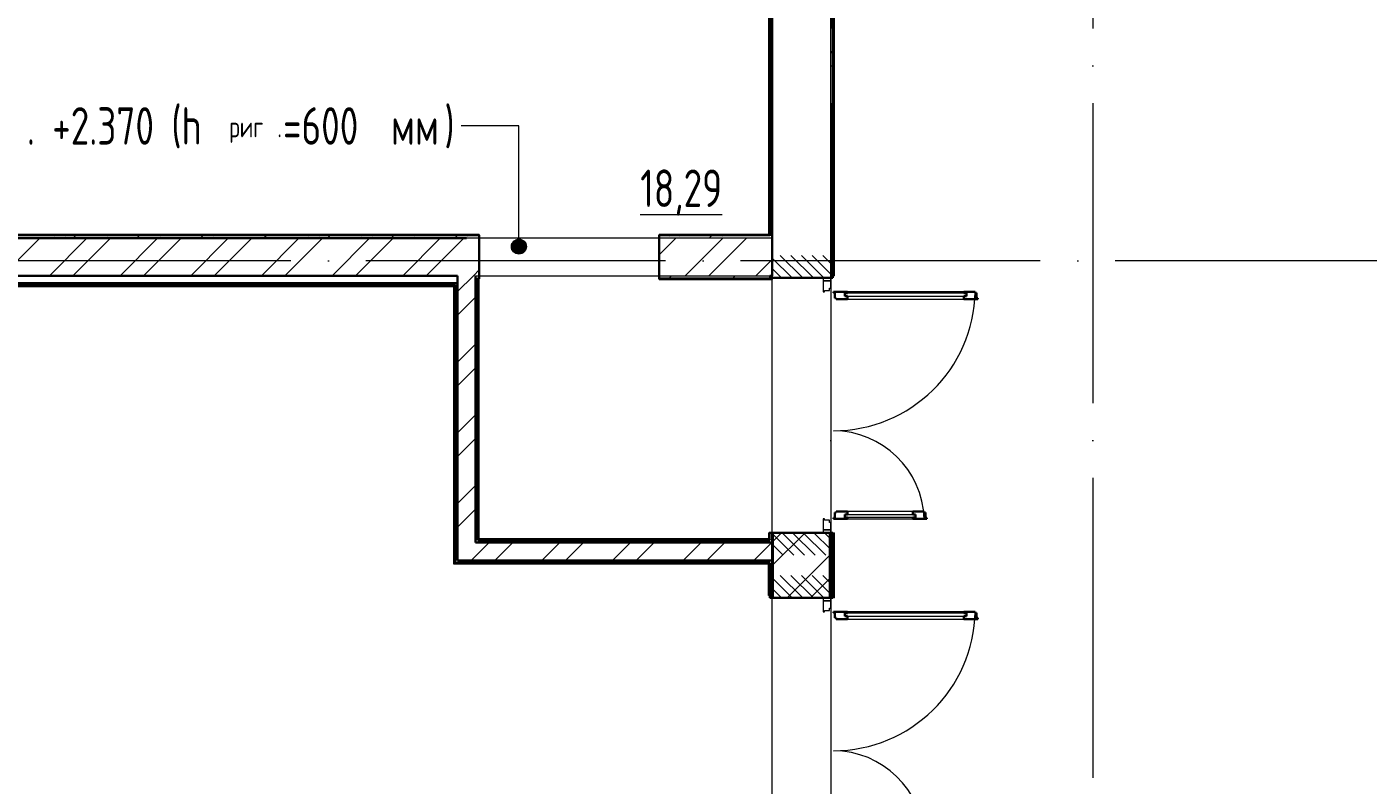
# Model space of a CAD drawing. Header units: millimetres. Extents: x -396912 to 182286, y -43638 to 41610.
# Drawn here: x -34369 to -25420, y 18573 to 23633 of the extents above; entities that cross this region are included whole.
import ezdxf

# ---------------------------------------------------------------- set-up
doc = ezdxf.new("R2010")
doc.units = ezdxf.units.MM
for name, pattern in [('ADSK_Линия сетки', [25, 20, -2.5, 0, -2.5]), ('ADSK_Штриховая_ш2 п1_5', [4.5, 3, -1.5]), ('Сверху', [3.96875, 2.38125, -1.5875])]:
    doc.linetypes.add(name, pattern=pattern)
for name, color, linetype, lineweight in [('Аннотация', 7, 'Continuous', 18), ('Двери', 252, 'Continuous', 9), ('Марки помещений', 252, 'Continuous', 20), ('Ограждение', 252, 'Continuous', 9), ('Оси', 252, 'Continuous', 9), ('Стены внутренние', 7, 'Continuous', 18), ('Стены наружные', 7, 'Continuous', 18), ('Стены штриховка', 7, 'Continuous', 9)]:
    doc.layers.add(name, color=color, linetype=linetype, lineweight=lineweight)
doc.layers.add('Двери открывание', color=7, linetype='Continuous', lineweight=9, true_color=0xc0c0c0)
doc.layers.add('Узлы', color=7, linetype='Continuous')
doc.styles.add('GOST Common_3', font='', dxfattribs={"height": 3.5})
doc.styles.add('GOST Common_5', font='', dxfattribs={"width": 0.9, "height": 2.5})
doc.styles.get('GOST Common_3').set_extended_font_data('GOST 2.304 type A')
doc.styles.get('GOST Common_5').set_extended_font_data('GOST 2.304 type A')
pattern_1 = [(0, (-32121.8, 94), (0, 600), []), (90, (-32121.8, 94), (-600, 4e-14), [])]

# ---------------------------------------------------------------- blocks, each defined once
blk = doc.blocks.new('1 этаж')
at = {"layer": 'Аннотация', "lineweight": 9, "true_color": 0x636466}
h = blk.add_hatch(color=251, dxfattribs=at)
edge = h.paths.add_edge_path()
edge.add_arc((-36788.2, 21248.5), 50, 0, 360)
at = {"layer": 'Двери', "lineweight": 18, "true_color": 0x636466}
h = blk.add_hatch(dxfattribs=at)
h.set_pattern_fill('FP_2', color=251, angle=-90, style=0, pattern_type=2)
h.set_pattern_definition([(315, (-34902.8, 20314.27), (35.3553, 35.3553), [])])
h.paths.add_polyline_path([(-34838.3, 19189.3), (-34707.8, 19189.3), (-34707.8, 19339.3), (-35097.8, 19339.3), (-35097.8, 19189.3)])
h.paths.add_polyline_path([(-35097.8, 21039.3), (-34707.8, 21039.3), (-34707.8, 21189.3), (-35097.8, 21189.3)])
h = blk.add_hatch(dxfattribs=at)
h.set_pattern_fill('FP_2', color=251, angle=-90, style=0, pattern_type=2)
h.set_pattern_definition([(315, (-34902.8, 18179.27), (35.3553, 35.3553), [])])
h.paths.add_polyline_path([(-34707.8, 17054.3), (-34707.8, 17204.3), (-35097.8, 17204.3), (-35097.8, 17054.3)])
h.paths.add_polyline_path([(-35097.8, 18904.3), (-34707.8, 18904.3), (-34707.8, 19054.3), (-35097.8, 19054.3)])
at = {"layer": 'Ограждение', "true_color": 0x636466}
h = blk.add_hatch(dxfattribs=at)
h.set_pattern_fill('FP_25', color=251, style=0, pattern_type=2)
h.set_pattern_definition(pattern_1)
h.paths.add_polyline_path([(-34692.8, 21054.3), (-34682.8, 21054.3), (-34682.8, 23234.9), (-34692.8, 23234.9), (-34692.8, 21325.7)])
h = blk.add_hatch(dxfattribs=at)
h.set_pattern_fill('FP_25', color=251, style=0, pattern_type=2)
h.set_pattern_definition(pattern_1)
h.paths.add_polyline_path([(-35117.8, 21324.3), (-35117.8, 22884.3), (-35122.8, 22879.3), (-35122.8, 21329.3), (-35119.2, 21325.7)])
h = blk.add_hatch(dxfattribs=at)
h.set_pattern_fill('FP_26', color=251, style=0, pattern_type=2)
h.set_pattern_definition(pattern_1)
h.paths.add_polyline_path([(-39502.4, 21324.3), (-37052.8, 21324.3), (-37052.8, 21329.3), (-44247.8, 21329.3), (-44247.8, 21324.3), (-42372.6, 21324.3)])
h = blk.add_hatch(dxfattribs=at)
h.set_pattern_fill('FP_26', color=251, style=0, pattern_type=2)
h.set_pattern_definition(pattern_1)
h.paths.add_polyline_path([(-35852.8, 21324.3), (-35117.8, 21324.3), (-35122.8, 21329.3), (-35852.8, 21329.3), (-35852.8, 21325.7)])
h = blk.add_hatch(dxfattribs=at)
h.set_pattern_fill('FP_25', color=251, style=0, pattern_type=2)
h.set_pattern_definition(pattern_1)
h.paths.add_polyline_path([(-37057.8, 19294.3), (-37052.8, 19299.3), (-37052.8, 21034.3), (-37057.8, 21034.3), (-37057.8, 20077.8)])
h = blk.add_hatch(dxfattribs=at)
h.set_pattern_fill('FP_25', color=251, style=0, pattern_type=2)
h.set_pattern_definition(pattern_1)
h.paths.add_polyline_path([(-35117.8, 21029.3), (-35097.8, 21029.3), (-35098.8, 21039.3), (-35117.8, 21039.3), (-35117.8, 21034.3), (-35852.8, 21034.3), (-35852.8, 21029.3), (-35197.1, 21029.3)])
h = blk.add_hatch(dxfattribs=at)
h.set_pattern_fill('FP_25', color=251, style=0, pattern_type=2)
h.set_pattern_definition(pattern_1)
h.paths.add_polyline_path([(-35117.8, 19294.3), (-35117.8, 19339.3), (-35122.8, 19339.3), (-35122.8, 19299.3)])
h = blk.add_hatch(dxfattribs=at)
h.set_pattern_fill('FP_31', color=251, style=0, pattern_type=2)
h.set_pattern_definition([(0, (-32121.8, -206), (0, 600), []), (90, (-32121.8, -206), (-600, 4e-14), [])])
h.paths.add_polyline_path([(-34682.8, 18904.3), (-34682.8, 19339.3), (-34692.8, 19339.3), (-34692.8, 18904.3)])
h = blk.add_hatch(dxfattribs=at)
h.set_pattern_fill('FP_25', color=251, style=0, pattern_type=2)
h.set_pattern_definition(pattern_1)
h.paths.add_polyline_path([(-36632.2, 19294.3), (-35117.8, 19294.3), (-35122.8, 19299.3), (-37052.8, 19299.3), (-37057.8, 19294.3)])
at = {"layer": 'Аннотация', "color": 251, "lineweight": 9, "true_color": 0x636466}
for p, q in [((-37166.7, 22053.4), (-37172.8, 22053.4)), ((-36788.2, 22053.4), (-37166.7, 22053.4)), ((-36788.2, 21248.5), (-36788.2, 22053.4))]:
    blk.add_line(p, q, dxfattribs=at)
blk.add_circle((-36788.2, 21248.5), 50, dxfattribs=at)
at = {"layer": 'Двери', "color": 251, "linetype": 'ADSK_Штриховая_ш2 п1_5', "true_color": 0x636466}
for p, q in [((-35097.8, 21189.3), (-35097.8, 21039.3)), ((-34707.8, 21039.3), (-34707.8, 21189.3)), ((-35097.8, 21039.3), (-34707.8, 21039.3)), ((-34707.8, 19339.3), (-35097.8, 19339.3)), ((-35097.8, 19339.3), (-35097.8, 19189.3)), ((-34707.8, 19189.3), (-34707.8, 19339.3)), ((-35097.8, 19054.3), (-35097.8, 18904.3)), ((-34707.8, 18904.3), (-34707.8, 19054.3)), ((-35097.8, 18904.3), (-34707.8, 18904.3))]:
    blk.add_line(p, q, dxfattribs=at)
at = {"layer": 'Двери', "color": 251, "true_color": 0x636466}
for p, q in [((-34707.8, 21039.3), (-34757.8, 21039.3)), ((-34757.8, 21039.3), (-34757.8, 21019.3)), ((-34707.8, 21019.3), (-34707.8, 21039.3)), ((-34757.8, 21019.3), (-34707.8, 21019.3)), ((-34707.8, 21019.3), (-34757.8, 21019.3)), ((-34757.8, 21019.3), (-34757.8, 20947.3)), ((-34757.8, 20947.3), (-34749.8, 20947.3)), ((-34749.8, 20947.3), (-34749.8, 20956.3)), ((-34749.8, 20956.3), (-34715.8, 20956.3)), ((-34715.8, 20956.3), (-34715.8, 20970.3)), ((-34715.8, 20970.3), (-34707.8, 20970.3)), ((-34707.8, 20970.3), (-34707.8, 21019.3)), ((-33819.8, 20947.3), (-34595.8, 20947.3)), ((-34613.8, 20938.3), (-34613.8, 20917.3)), ((-33801.8, 20938.3), (-34613.8, 20938.3)), ((-34613.8, 20917.3), (-33801.8, 20917.3)), ((-34595.8, 20897.3), (-33819.8, 20897.3)), ((-33801.8, 20917.3), (-33801.8, 20938.3)), ((-34749.8, 19431.3), (-34757.8, 19431.3)), ((-34757.8, 19431.3), (-34757.8, 19359.3)), ((-34749.8, 19422.3), (-34749.8, 19431.3)), ((-34715.8, 19422.3), (-34749.8, 19422.3)), ((-34715.8, 19408.3), (-34715.8, 19422.3)), ((-34613.8, 19461.3), (-34141.8, 19461.3)), ((-34613.8, 19440.3), (-34613.8, 19461.3)), ((-34141.8, 19440.3), (-34613.8, 19440.3)), ((-34159.8, 19481.3), (-34595.8, 19481.3)), ((-34595.8, 19431.3), (-34159.8, 19431.3)), ((-34141.8, 19461.3), (-34141.8, 19440.3)), ((-34707.8, 19359.3), (-34757.8, 19359.3)), ((-34757.8, 19359.3), (-34757.8, 19339.3)), ((-34757.8, 19359.3), (-34707.8, 19359.3)), ((-34757.8, 19339.3), (-34707.8, 19339.3)), ((-34707.8, 19408.3), (-34715.8, 19408.3)), ((-34707.8, 19359.3), (-34707.8, 19408.3)), ((-34707.8, 19339.3), (-34707.8, 19359.3)), ((-34707.8, 18904.3), (-34757.8, 18904.3)), ((-34757.8, 18904.3), (-34757.8, 18884.3)), ((-34757.8, 18884.3), (-34707.8, 18884.3)), ((-34707.8, 18884.3), (-34757.8, 18884.3)), ((-34757.8, 18884.3), (-34757.8, 18812.3)), ((-34707.8, 18884.3), (-34707.8, 18904.3)), ((-34707.8, 18835.3), (-34707.8, 18884.3)), ((-34757.8, 18812.3), (-34749.8, 18812.3)), ((-34749.8, 18812.3), (-34749.8, 18821.3)), ((-34749.8, 18821.3), (-34715.8, 18821.3)), ((-34715.8, 18821.3), (-34715.8, 18835.3)), ((-34715.8, 18835.3), (-34707.8, 18835.3)), ((-34613.8, 18803.3), (-34613.8, 18782.3)), ((-33801.8, 18803.3), (-34613.8, 18803.3)), ((-33819.8, 18812.3), (-34595.8, 18812.3)), ((-33801.8, 18782.3), (-33801.8, 18803.3)), ((-34613.8, 18782.3), (-33801.8, 18782.3)), ((-34595.8, 18762.3), (-33819.8, 18762.3))]:
    blk.add_line(p, q, dxfattribs=at)
at = {"layer": 'Двери', "color": 251, "lineweight": 30, "true_color": 0x636466}
for p, q in [((-34595.8, 20947.3), (-34689.8, 20947.3)), ((-34689.8, 20947.3), (-34689.8, 20939.3)), ((-34595.8, 20938.3), (-34595.8, 20947.3)), ((-33743.8, 20947.3), (-33819.8, 20947.3)), ((-33819.8, 20938.3), (-33819.8, 20947.3)), ((-33743.8, 20939.3), (-33743.8, 20947.3)), ((-34689.8, 20939.3), (-34680.8, 20939.3)), ((-34680.8, 20939.3), (-34680.8, 20905.3)), ((-34680.8, 20905.3), (-34671.8, 20905.3)), ((-34671.8, 20905.3), (-34671.8, 20897.3)), ((-34671.8, 20897.3), (-34595.8, 20897.3)), ((-34613.8, 20938.3), (-34595.8, 20938.3)), ((-34613.8, 20917.3), (-34613.8, 20938.3)), ((-34595.8, 20917.3), (-34613.8, 20917.3)), ((-34595.8, 20897.3), (-34595.8, 20917.3)), ((-33801.8, 20938.3), (-33819.8, 20938.3)), ((-33819.8, 20917.3), (-33801.8, 20917.3)), ((-33819.8, 20897.3), (-33819.8, 20917.3)), ((-33819.8, 20897.3), (-33725.8, 20897.3)), ((-33801.8, 20917.3), (-33801.8, 20938.3)), ((-33734.8, 20939.3), (-33743.8, 20939.3)), ((-33734.8, 20905.3), (-33734.8, 20939.3)), ((-33725.8, 20905.3), (-33734.8, 20905.3)), ((-33725.8, 20897.3), (-33725.8, 20905.3)), ((-34680.8, 19439.3), (-34689.8, 19439.3)), ((-34689.8, 19439.3), (-34689.8, 19431.3)), ((-34689.8, 19431.3), (-34595.8, 19431.3)), ((-34680.8, 19473.3), (-34680.8, 19439.3)), ((-34671.8, 19473.3), (-34680.8, 19473.3)), ((-34595.8, 19481.3), (-34671.8, 19481.3)), ((-34671.8, 19481.3), (-34671.8, 19473.3)), ((-34595.8, 19461.3), (-34613.8, 19461.3)), ((-34613.8, 19461.3), (-34613.8, 19440.3)), ((-34613.8, 19440.3), (-34595.8, 19440.3)), ((-34595.8, 19481.3), (-34595.8, 19461.3)), ((-34595.8, 19440.3), (-34595.8, 19431.3)), ((-34083.8, 19481.3), (-34159.8, 19481.3)), ((-34159.8, 19481.3), (-34159.8, 19461.3)), ((-34159.8, 19461.3), (-34141.8, 19461.3)), ((-34159.8, 19440.3), (-34159.8, 19431.3)), ((-34141.8, 19440.3), (-34159.8, 19440.3)), ((-34159.8, 19431.3), (-34065.8, 19431.3)), ((-34141.8, 19461.3), (-34141.8, 19440.3)), ((-34083.8, 19473.3), (-34083.8, 19481.3)), ((-34074.8, 19473.3), (-34083.8, 19473.3)), ((-34074.8, 19439.3), (-34074.8, 19473.3)), ((-34065.8, 19439.3), (-34074.8, 19439.3)), ((-34065.8, 19431.3), (-34065.8, 19439.3)), ((-34595.8, 18812.3), (-34689.8, 18812.3)), ((-34689.8, 18812.3), (-34689.8, 18804.3)), ((-34689.8, 18804.3), (-34680.8, 18804.3)), ((-34680.8, 18804.3), (-34680.8, 18770.3)), ((-34613.8, 18803.3), (-34595.8, 18803.3)), ((-34613.8, 18782.3), (-34613.8, 18803.3)), ((-34595.8, 18803.3), (-34595.8, 18812.3)), ((-33743.8, 18812.3), (-33819.8, 18812.3)), ((-33819.8, 18803.3), (-33819.8, 18812.3)), ((-33801.8, 18803.3), (-33819.8, 18803.3)), ((-33801.8, 18782.3), (-33801.8, 18803.3)), ((-33743.8, 18804.3), (-33743.8, 18812.3)), ((-33734.8, 18804.3), (-33743.8, 18804.3)), ((-33734.8, 18770.3), (-33734.8, 18804.3)), ((-34680.8, 18770.3), (-34671.8, 18770.3)), ((-34671.8, 18770.3), (-34671.8, 18762.3)), ((-34671.8, 18762.3), (-34595.8, 18762.3)), ((-34595.8, 18782.3), (-34613.8, 18782.3)), ((-34595.8, 18762.3), (-34595.8, 18782.3)), ((-33819.8, 18782.3), (-33801.8, 18782.3)), ((-33819.8, 18762.3), (-33819.8, 18782.3)), ((-33819.8, 18762.3), (-33725.8, 18762.3)), ((-33725.8, 18770.3), (-33734.8, 18770.3)), ((-33725.8, 18762.3), (-33725.8, 18770.3))]:
    blk.add_line(p, q, dxfattribs=at)
at = {"layer": 'Двери открывание', "color": 251, "true_color": 0x636466}
for centre, radius, start, end in [((-34689.8, 20965.3), 946, 270, 358.90974), ((-34689.8, 19413.3), 606, 1.70211, 90), ((-34689.8, 18830.3), 946, 270, 358.90974), ((-34689.8, 17278.3), 606, 1.70211, 90)]:
    blk.add_arc(centre, radius, start, end, dxfattribs=at)
at = {"layer": 'Ограждение', "color": 251, "true_color": 0x636466}
for p, q in [((-34682.8, 21054.3), (-34682.8, 23234.9)), ((-35122.8, 22879.3), (-35122.8, 21329.3)), ((-37052.8, 21329.3), (-44247.8, 21329.3)), ((-37052.8, 21329.3), (-37052.8, 21324.3)), ((-35852.8, 21324.3), (-35852.8, 21329.3)), ((-35122.8, 21329.3), (-35852.8, 21329.3)), ((-35122.8, 21329.3), (-35117.8, 21324.3)), ((-37052.8, 19299.3), (-37052.8, 21034.3)), ((-35852.8, 21029.3), (-35852.8, 21034.3)), ((-35097.8, 21039.3), (-35097.8, 21029.3)), ((-34682.8, 21054.3), (-34692.8, 21054.3)), ((-37222.8, 20979.3), (-52912.8, 20979.3)), ((-37222.8, 20979.3), (-37212.8, 20989.3)), ((-37222.8, 19129.3), (-37222.8, 20979.3)), ((-35852.8, 21029.3), (-35097.8, 21029.3)), ((-35122.8, 19339.3), (-35117.8, 19339.3)), ((-35122.8, 19339.3), (-35122.8, 19299.3)), ((-34692.8, 19339.3), (-34682.8, 19339.3)), ((-34682.8, 18904.3), (-34682.8, 19339.3)), ((-37052.8, 19299.3), (-37057.8, 19294.3)), ((-35122.8, 19299.3), (-37052.8, 19299.3)), ((-35122.8, 19299.3), (-35117.8, 19294.3)), ((-37222.8, 19129.3), (-37212.8, 19139.3)), ((-35122.8, 19129.3), (-37222.8, 19129.3)), ((-35122.8, 19129.3), (-35112.8, 19139.3)), ((-35122.8, 18919.3), (-35122.8, 19129.3)), ((-35112.8, 18919.3), (-35122.8, 18919.3)), ((-34682.8, 18904.3), (-34692.8, 18904.3))]:
    blk.add_line(p, q, dxfattribs=at)
at = {"layer": 'Оси', "color": 251, "linetype": 'ADSK_Линия сетки', "ltscale": 100, "true_color": 0x636466}
for p, q in [((-34707.8, 32204.9), (-34707.8, -33771.9)), ((-32957.8, 32204.9), (-32957.8, -33771.9)), ((-807.8, 21154.3), (-72530.1, 21154.3))]:
    blk.add_line(p, q, dxfattribs=at)
at = {"layer": 'Стены внутренние', "color": 251, "true_color": 0x636466}
for p, q in [((-34707.8, 21039.3), (-34707.8, 26839.3)), ((-35097.8, 21054.3), (-35097.8, 21039.3)), ((-35097.8, 19339.3), (-35097.8, 21029.3)), ((-34707.8, 20970.3), (-34707.8, 19408.3)), ((-35097.8, 17204.3), (-35097.8, 18904.3)), ((-34707.8, 18835.3), (-34707.8, 17273.3))]:
    blk.add_line(p, q, dxfattribs=at)
at = {"layer": 'Стены внутренние', "color": 251, "lineweight": 30, "true_color": 0x636466}
blk.add_line((-35097.8, 21039.3), (-34707.8, 21039.3), dxfattribs=at)
at = {"layer": 'Стены наружные', "color": 251, "lineweight": 30, "true_color": 0x636466}
for p, q in [((-34692.8, 21039.3), (-34692.8, 26839.3)), ((-35097.8, 21054.3), (-35097.8, 23024.3)), ((-35117.8, 22884.3), (-35117.8, 21324.3)), ((-35112.8, 22889.3), (-35112.8, 21319.3)), ((-37137.8, 21304.3), (-44347.8, 21304.3)), ((-37052.8, 21324.3), (-44327.8, 21324.3)), ((-37052.8, 21304.3), (-37052.8, 21324.3)), ((-35852.8, 21324.3), (-35852.8, 21304.3)), ((-35117.8, 21324.3), (-35852.8, 21324.3)), ((-40373.9, 21054.3), (-37197.8, 21054.3)), ((-37197.8, 19154.3), (-37197.8, 21054.3)), ((-37077.8, 19274.3), (-37077.8, 21054.3)), ((-37062.8, 19289.3), (-37062.8, 21039.3)), ((-37057.8, 21034.3), (-37052.8, 21034.3)), ((-37057.8, 19294.3), (-37057.8, 21034.3)), ((-37052.8, 21034.3), (-37052.8, 21054.3)), ((-35852.8, 21054.3), (-35852.8, 21034.3)), ((-35852.8, 21034.3), (-35117.8, 21034.3)), ((-35117.8, 21039.3), (-35097.8, 21039.3)), ((-35117.8, 21034.3), (-35117.8, 21039.3)), ((-35112.8, 21054.3), (-35097.8, 21054.3)), ((-34707.8, 21039.3), (-34692.8, 21039.3)), ((-52922.8, 20989.3), (-37212.8, 20989.3)), ((-37197.8, 21004.3), (-40373.9, 21004.3)), ((-37212.8, 20989.3), (-37212.8, 19139.3)), ((-35097.8, 19339.3), (-35117.8, 19339.3)), ((-35117.8, 19339.3), (-35117.8, 19294.3)), ((-35097.8, 18904.3), (-35097.8, 19339.3)), ((-34712.8, 19339.3), (-35092.8, 19339.3)), ((-35092.8, 19339.3), (-35092.8, 18904.3)), ((-34712.8, 18904.3), (-34712.8, 19339.3)), ((-34707.8, 19339.3), (-34707.8, 18904.3)), ((-34692.8, 19339.3), (-34707.8, 19339.3)), ((-34692.8, 18904.3), (-34692.8, 19339.3)), ((-35097.8, 19274.3), (-37077.8, 19274.3)), ((-35112.8, 19289.3), (-37062.8, 19289.3)), ((-35117.8, 19294.3), (-37057.8, 19294.3)), ((-35112.8, 19294.3), (-35112.8, 19289.3)), ((-37197.8, 19154.3), (-35097.8, 19154.3)), ((-37212.8, 19139.3), (-35112.8, 19139.3)), ((-35112.8, 19139.3), (-35112.8, 18904.3)), ((-35112.8, 18904.3), (-35097.8, 18904.3)), ((-35092.8, 18904.3), (-34712.8, 18904.3)), ((-34707.8, 18904.3), (-34692.8, 18904.3))]:
    blk.add_line(p, q, dxfattribs=at)
at = {"layer": 'Стены наружные', "color": 251, "linetype": 'Continuous', "lineweight": 9, "true_color": 0x636466}
for p, q in [((-35117.8, 22695.3), (-35112.8, 22700.3)), ((-35117.8, 22624.6), (-35112.8, 22629.6)), ((-35117.8, 22553.9), (-35112.8, 22558.9)), ((-35112.8, 22558.9), (-35097.8, 22573.9)), ((-34707.8, 22539.6), (-34692.8, 22554.6)), ((-35117.8, 22483.2), (-35112.8, 22488.2)), ((-35117.8, 22412.4), (-35112.8, 22417.4)), ((-35117.8, 22341.7), (-35112.8, 22346.7)), ((-35117.8, 22271), (-35112.8, 22276)), ((-35117.8, 22200.3), (-35112.8, 22205.3)), ((-35117.8, 22129.6), (-35112.8, 22134.6)), ((-35112.8, 22134.6), (-35097.8, 22149.6)), ((-34707.8, 22115.3), (-34692.8, 22130.3)), ((-35117.8, 22058.9), (-35112.8, 22063.9)), ((-35117.8, 21988.2), (-35112.8, 21993.2)), ((-35117.8, 21917.5), (-35112.8, 21922.5)), ((-35117.8, 21846.8), (-35112.8, 21851.8)), ((-35117.8, 21776), (-35112.8, 21781)), ((-35117.8, 21705.3), (-35112.8, 21710.3)), ((-35112.8, 21710.3), (-35097.8, 21725.3)), ((-34707.8, 21691.1), (-34692.8, 21706.1)), ((-35117.8, 21634.6), (-35112.8, 21639.6)), ((-35117.8, 21563.9), (-35112.8, 21568.9)), ((-35117.8, 21493.2), (-35112.8, 21498.2)), ((-35117.8, 21422.5), (-35112.8, 21427.5)), ((-40235.1, 21054.3), (-39985.1, 21304.3)), ((-40029.4, 21319.3), (-40024.4, 21324.3)), ((-39958.6, 21319.3), (-39953.6, 21324.3)), ((-39920.8, 21054.3), (-39670.8, 21304.3)), ((-39887.9, 21319.3), (-39882.9, 21324.3)), ((-39817.2, 21319.3), (-39812.2, 21324.3)), ((-39763.7, 21054.3), (-39513.7, 21304.3)), ((-39761.5, 21304.3), (-39746.5, 21319.3)), ((-39746.5, 21319.3), (-39741.5, 21324.3)), ((-39675.8, 21319.3), (-39670.8, 21324.3)), ((-39605.1, 21319.3), (-39600.1, 21324.3)), ((-39534.4, 21319.3), (-39529.4, 21324.3)), ((-39463.7, 21319.3), (-39458.7, 21324.3)), ((-39449.4, 21054.3), (-39199.4, 21304.3)), ((-39393, 21319.3), (-39388, 21324.3)), ((-39337.2, 21304.3), (-39322.2, 21319.3)), ((-39322.2, 21319.3), (-39317.2, 21324.3)), ((-39292.2, 21054.3), (-39042.2, 21304.3)), ((-39251.5, 21319.3), (-39246.5, 21324.3)), ((-39180.8, 21319.3), (-39175.8, 21324.3)), ((-39110.1, 21319.3), (-39105.1, 21324.3)), ((-39039.4, 21319.3), (-39034.4, 21324.3)), ((-38977.9, 21054.3), (-38727.9, 21304.3)), ((-38968.7, 21319.3), (-38963.7, 21324.3)), ((-38913, 21304.3), (-38898, 21319.3)), ((-38898, 21319.3), (-38893, 21324.3)), ((-38827.3, 21319.3), (-38822.3, 21324.3)), ((-38820.7, 21054.3), (-38570.7, 21304.3)), ((-38756.6, 21319.3), (-38751.6, 21324.3)), ((-38685.9, 21319.3), (-38680.9, 21324.3)), ((-38615.1, 21319.3), (-38610.1, 21324.3)), ((-38544.4, 21319.3), (-38539.4, 21324.3)), ((-38506.4, 21054.3), (-38256.4, 21304.3)), ((-38488.7, 21304.3), (-38473.7, 21319.3)), ((-38473.7, 21319.3), (-38468.7, 21324.3)), ((-38403, 21319.3), (-38398, 21324.3)), ((-38349.3, 21054.3), (-38099.3, 21304.3)), ((-38332.3, 21319.3), (-38327.3, 21324.3)), ((-38261.6, 21319.3), (-38256.6, 21324.3)), ((-38190.9, 21319.3), (-38185.9, 21324.3)), ((-38120.2, 21319.3), (-38115.2, 21324.3)), ((-38064.5, 21304.3), (-38049.5, 21319.3)), ((-38049.5, 21319.3), (-38044.5, 21324.3)), ((-38035, 21054.3), (-37785, 21304.3)), ((-37978.7, 21319.3), (-37973.7, 21324.3)), ((-37908, 21319.3), (-37903, 21324.3)), ((-37877.8, 21054.3), (-37627.8, 21304.3)), ((-37837.3, 21319.3), (-37832.3, 21324.3)), ((-37766.6, 21319.3), (-37761.6, 21324.3)), ((-37695.9, 21319.3), (-37690.9, 21324.3)), ((-37640.2, 21304.3), (-37625.2, 21319.3)), ((-37625.2, 21319.3), (-37620.2, 21324.3)), ((-37563.5, 21054.3), (-37313.5, 21304.3)), ((-37554.5, 21319.3), (-37549.5, 21324.3)), ((-37483.8, 21319.3), (-37478.8, 21324.3)), ((-37413.1, 21319.3), (-37408.1, 21324.3)), ((-37406.4, 21054.3), (-37156.4, 21304.3)), ((-37342.3, 21319.3), (-37337.3, 21324.3)), ((-37271.6, 21319.3), (-37266.6, 21324.3)), ((-37215.9, 21304.3), (-37200.9, 21319.3)), ((-37200.9, 21319.3), (-37195.9, 21324.3)), ((-37130.2, 21319.3), (-37125.2, 21324.3)), ((-37059.5, 21319.3), (-37054.5, 21324.3)), ((-35852.8, 21323.9), (-35852.4, 21324.3)), ((-35852.8, 21193.4), (-35742, 21304.3)), ((-35786.7, 21319.3), (-35781.7, 21324.3)), ((-35716, 21319.3), (-35711, 21324.3)), ((-35677.7, 21054.3), (-35427.7, 21304.3)), ((-35645.3, 21319.3), (-35640.3, 21324.3)), ((-35574.6, 21319.3), (-35569.6, 21324.3)), ((-35520.5, 21054.3), (-35270.5, 21304.3)), ((-35518.9, 21304.3), (-35503.9, 21319.3)), ((-35503.9, 21319.3), (-35498.9, 21324.3)), ((-35433.2, 21319.3), (-35428.2, 21324.3)), ((-35362.5, 21319.3), (-35357.5, 21324.3)), ((-35291.7, 21319.3), (-35286.7, 21324.3)), ((-35221, 21319.3), (-35216, 21324.3)), ((-35150.3, 21319.3), (-35145.3, 21324.3)), ((-35117.8, 21351.8), (-35112.8, 21356.8)), ((-34707.8, 21266.8), (-34692.8, 21281.8)), ((-35206.2, 21054.3), (-35097.8, 21162.7)), ((-37197.8, 20948.5), (-37092, 21054.3)), ((-37092, 21054.3), (-37052.8, 21093.5)), ((-37077.8, 21018.1), (-37062.8, 21033.1)), ((-37062.8, 21033.1), (-37061.7, 21034.3)), ((-37061.7, 21034.3), (-37056.7, 21039.3)), ((-37056.7, 21039.3), (-37052.8, 21043.1)), ((-35788.9, 21034.3), (-35783.9, 21039.3)), ((-35783.9, 21039.3), (-35768.9, 21054.3)), ((-35718.2, 21034.3), (-35713.2, 21039.3)), ((-35647.5, 21034.3), (-35642.5, 21039.3)), ((-35576.7, 21034.3), (-35571.7, 21039.3)), ((-35506, 21034.3), (-35501, 21039.3)), ((-35435.3, 21034.3), (-35430.3, 21039.3)), ((-35364.6, 21034.3), (-35359.6, 21039.3)), ((-35359.6, 21039.3), (-35344.6, 21054.3)), ((-35293.9, 21034.3), (-35288.9, 21039.3)), ((-35223.2, 21034.3), (-35218.2, 21039.3)), ((-35152.5, 21034.3), (-35147.5, 21039.3)), ((-39921.8, 20989.3), (-39921.8, 21004.3)), ((-39321.8, 20989.3), (-39321.8, 21004.3)), ((-38721.8, 20989.3), (-38721.8, 21004.3)), ((-38121.8, 20989.3), (-38121.8, 21004.3)), ((-37521.8, 20989.3), (-37521.8, 21004.3)), ((-37062.8, 20962.4), (-37057.8, 20967.4)), ((-37212.8, 20883.1), (-37197.8, 20898.1)), ((-37197.8, 20791.4), (-37077.8, 20911.4)), ((-37062.8, 20891.7), (-37057.8, 20896.7)), ((-37062.8, 20821), (-37057.8, 20826)), ((-37062.8, 20750.3), (-37057.8, 20755.3)), ((-37062.8, 20679.6), (-37057.8, 20684.6)), ((-37197.8, 20477), (-37077.8, 20597)), ((-37077.8, 20593.9), (-37062.8, 20608.9)), ((-37062.8, 20608.9), (-37057.8, 20613.9)), ((-37062.8, 20538.2), (-37057.8, 20543.2)), ((-37212.8, 20458.9), (-37197.8, 20473.9)), ((-37197.8, 20319.9), (-37077.8, 20439.9)), ((-37062.8, 20467.4), (-37057.8, 20472.4)), ((-37062.8, 20396.7), (-37057.8, 20401.7)), ((-37062.8, 20326), (-37057.8, 20331)), ((-37062.8, 20255.3), (-37057.8, 20260.3)), ((-37077.8, 20169.6), (-37062.8, 20184.6)), ((-37062.8, 20184.6), (-37057.8, 20189.6)), ((-37212.8, 20034.6), (-37197.8, 20049.6)), ((-37197.8, 20005.6), (-37077.8, 20125.6)), ((-37062.8, 20113.9), (-37057.8, 20118.9)), ((-37062.8, 20043.2), (-37057.8, 20048.2)), ((-37197.8, 19848.4), (-37077.8, 19968.4)), ((-37062.8, 19972.5), (-37057.8, 19977.5)), ((-37062.8, 19901.8), (-37057.8, 19906.8)), ((-37062.8, 19831), (-37057.8, 19836)), ((-37077.8, 19745.3), (-37062.8, 19760.3)), ((-37062.8, 19760.3), (-37057.8, 19765.3)), ((-37062.8, 19689.6), (-37057.8, 19694.6)), ((-37212.8, 19610.3), (-37197.8, 19625.3)), ((-37197.8, 19534.1), (-37077.8, 19654.1)), ((-37062.8, 19618.9), (-37057.8, 19623.9)), ((-37062.8, 19548.2), (-37057.8, 19553.2)), ((-37197.8, 19377), (-37077.8, 19497)), ((-37062.8, 19477.5), (-37057.8, 19482.5)), ((-37077.8, 19321.1), (-37062.8, 19336.1)), ((-37062.8, 19406.8), (-37057.8, 19411.8)), ((-37062.8, 19336.1), (-37057.8, 19341.1)), ((-35092.8, 19281.8), (-35035.3, 19339.3)), ((-35092.8, 19124.7), (-34878.2, 19339.3)), ((-37106.2, 19154.3), (-36986.2, 19274.3)), ((-37038.9, 19289.3), (-37033.9, 19294.3)), ((-36968.2, 19289.3), (-36963.2, 19294.3)), ((-36949, 19154.3), (-36829, 19274.3)), ((-36897.5, 19289.3), (-36892.5, 19294.3)), ((-36826.8, 19289.3), (-36821.8, 19294.3)), ((-36756.1, 19289.3), (-36751.1, 19294.3)), ((-36700.3, 19274.3), (-36685.3, 19289.3)), ((-36685.3, 19289.3), (-36680.3, 19294.3)), ((-36634.7, 19154.3), (-36514.7, 19274.3)), ((-36614.6, 19289.3), (-36609.6, 19294.3)), ((-36543.9, 19289.3), (-36538.9, 19294.3)), ((-36477.6, 19154.3), (-36357.6, 19274.3)), ((-36473.2, 19289.3), (-36468.2, 19294.3)), ((-36402.5, 19289.3), (-36397.5, 19294.3)), ((-36331.8, 19289.3), (-36326.8, 19294.3)), ((-36276.1, 19274.3), (-36261.1, 19289.3)), ((-36261.1, 19289.3), (-36256.1, 19294.3)), ((-36190.4, 19289.3), (-36185.4, 19294.3)), ((-36163.3, 19154.3), (-36043.3, 19274.3)), ((-36119.7, 19289.3), (-36114.7, 19294.3)), ((-36048.9, 19289.3), (-36043.9, 19294.3)), ((-36006.1, 19154.3), (-35886.1, 19274.3)), ((-35978.2, 19289.3), (-35973.2, 19294.3)), ((-35907.5, 19289.3), (-35902.5, 19294.3)), ((-35851.8, 19274.3), (-35836.8, 19289.3)), ((-35836.8, 19289.3), (-35831.8, 19294.3)), ((-35766.1, 19289.3), (-35761.1, 19294.3)), ((-35695.4, 19289.3), (-35690.4, 19294.3)), ((-35691.8, 19154.3), (-35571.8, 19274.3)), ((-35624.7, 19289.3), (-35619.7, 19294.3)), ((-35554, 19289.3), (-35549, 19294.3)), ((-35534.6, 19154.3), (-35414.6, 19274.3)), ((-35483.3, 19289.3), (-35478.3, 19294.3)), ((-35427.6, 19274.3), (-35412.6, 19289.3)), ((-35412.6, 19289.3), (-35407.6, 19294.3)), ((-35341.8, 19289.3), (-35336.8, 19294.3)), ((-35271.1, 19289.3), (-35266.1, 19294.3)), ((-35220.3, 19154.3), (-35100.3, 19274.3)), ((-35200.4, 19289.3), (-35195.4, 19294.3)), ((-35129.7, 19289.3), (-35124.7, 19294.3)), ((-35117.8, 19301.2), (-35112.8, 19306.2)), ((-37212.8, 19186.1), (-37197.8, 19201.1)), ((-36835.3, 19139.3), (-36820.3, 19154.3)), ((-36411.1, 19139.3), (-36396.1, 19154.3)), ((-35986.8, 19139.3), (-35971.8, 19154.3)), ((-35562.6, 19139.3), (-35547.6, 19154.3)), ((-35138.3, 19139.3), (-35123.3, 19154.3)), ((-34998.9, 18904.3), (-34712.8, 19190.3)), ((-34707.8, 19145.5), (-34692.8, 19160.5)), ((-34841.7, 18904.3), (-34712.8, 19033.2))]:
    blk.add_line(p, q, dxfattribs=at)
at = {"layer": 'Стены штриховка', "color": 251, "true_color": 0x636466}
for p, q in [((-37052.8, 21319.3), (-44327.8, 21319.3)), ((-37052.8, 21304.3), (-37137.8, 21304.3)), ((-35112.8, 21319.3), (-35852.8, 21319.3)), ((-35097.8, 21304.3), (-35852.8, 21304.3)), ((-37077.8, 21054.3), (-37052.8, 21054.3)), ((-37062.8, 21039.3), (-37052.8, 21039.3)), ((-35852.8, 21054.3), (-35112.8, 21054.3)), ((-35852.8, 21039.3), (-35117.8, 21039.3)), ((-37197.8, 20989.3), (-37212.8, 20989.3)), ((-35112.8, 19339.3), (-35112.8, 19294.3))]:
    blk.add_line(p, q, dxfattribs=at)
at = {"layer": 'Узлы', "color": 251, "linetype": 'Сверху', "lineweight": 9, "true_color": 0x636466}
for p, q in [((-35852.8, 21304.3), (-37052.8, 21304.3)), ((-37052.8, 21054.3), (-35852.8, 21054.3))]:
    blk.add_line(p, q, dxfattribs=at)
at = {"layer": 'Узлы', "color": 251, "lineweight": 30, "true_color": 0x636466}
for p, q in [((-37052.8, 21304.3), (-37052.8, 21054.3)), ((-35852.8, 21054.3), (-35852.8, 21304.3))]:
    blk.add_line(p, q, dxfattribs=at)
at = {"layer": 'Аннотация', "color": 251, "true_color": 0x636466, "width": 0.9}
for s, height, style, p in [('. +2.370 (h', 250, 'GOST Common_3', (-40070.7, 21928.4)), (')', 250, 'GOST Common_3', (-37284.6, 21928.4)), ('=600', 250, 'GOST Common_3', (-38362.1, 21928.4)), ('риг', 138.75, 'GOST Common_5', (-38721.2, 21977.6)), ('мм', 250, 'GOST Common_3', (-37641.8, 21928.4)), ('.', 138.8, 'GOST Common_5', (-38399.8, 21977.6))]:
    blk.add_text(s, height=height, dxfattribs=dict(at, style=style)).set_placement(p)
at = {"layer": 'Марки помещений', "color": 251, "true_color": 0x636466, "style": 'GOST Common_3', "width": 0.9}
blk.add_text('%%U18,29', height=250, dxfattribs=at).set_placement((-35978.8, 21512.7))

msp = doc.modelspace()

# ---------------------------------------------------------------- block references
msp.add_blockref('1 этаж', (5702.1, 918.2))

doc.saveas('drawing.dxf')
